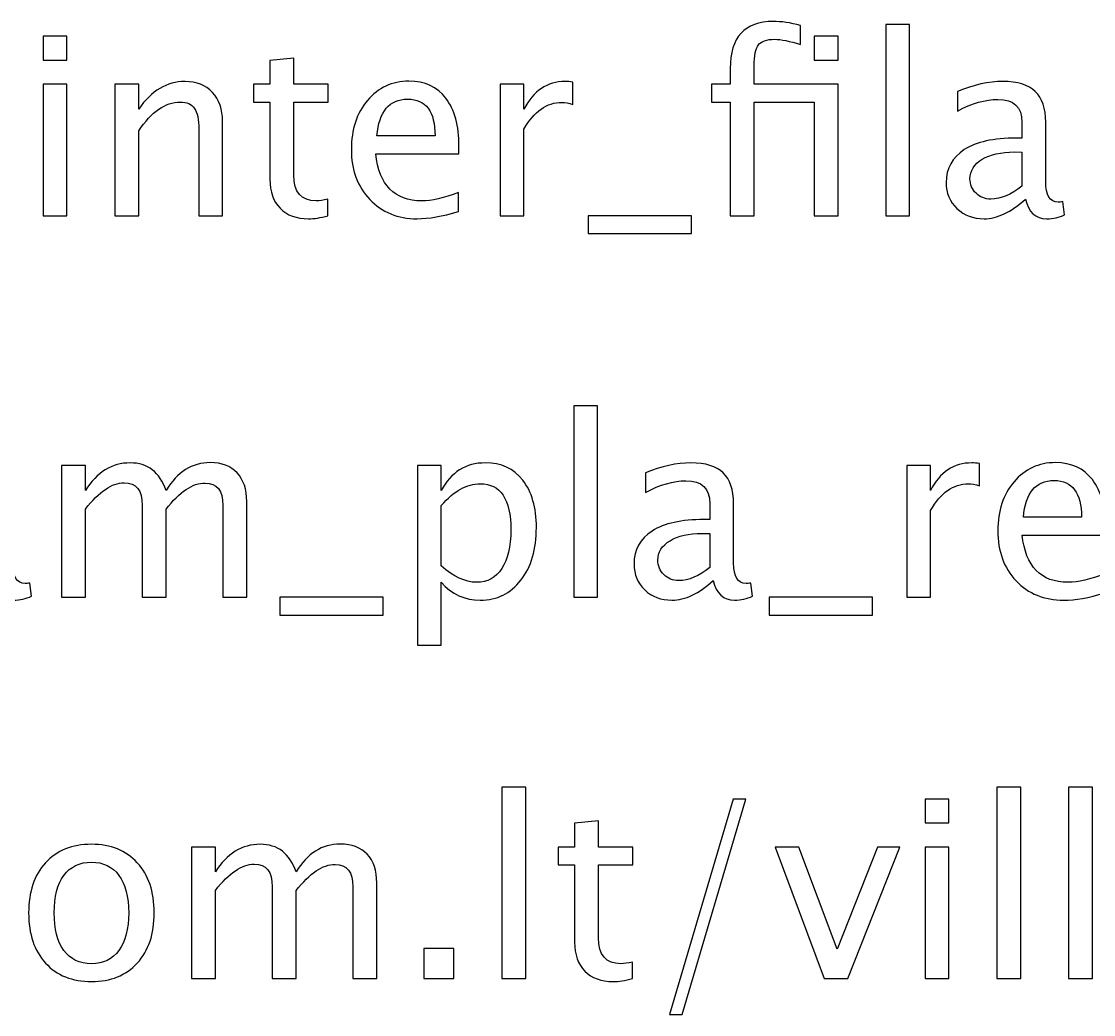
# Model space of a CAD drawing. Header units: centimetres. Extents: x -13 to 11.2, y -7 to 14.2.
# Drawn here: x -4.32 to 1.16, y 9.08 to 14.16 of the extents above; entities that cross this region are included whole.
import ezdxf

# ---------------------------------------------------------------- set-up
doc = ezdxf.new("R2010")
doc.units = ezdxf.units.CM
doc.header["$MEASUREMENT"] = 0
doc.layers.add('Layer 1', color=7, linetype='Continuous')

msp = doc.modelspace()

# ---------------------------------------------------------------- linework, layer by layer
at = {"layer": 'Layer 1'}
for points, knots in [([(-0.69713, 13.17044), (-0.69713, 13.17044), (-0.69713, 13.7521), (-0.69713, 13.7521), (-0.69713, 13.7521), (-0.69713, 13.7521), (-0.79259, 13.7521), (-0.79259, 13.7521), (-0.79259, 13.7521), (-0.79259, 13.7521), (-0.79259, 13.84354), (-0.79259, 13.84354), (-0.79259, 13.84354), (-0.79259, 13.84354), (-0.69713, 13.84354), (-0.69713, 13.84354), (-0.69713, 13.84354), (-0.69713, 13.84354), (-0.69713, 13.92419), (-0.69713, 13.92419), (-0.69713, 13.92419), (-0.69713, 14.08463), (-0.62389, 14.16485), (-0.47742, 14.16485), (-0.47742, 14.16485), (-0.43636, 14.16485), (-0.38979, 14.15808), (-0.33772, 14.14453), (-0.33772, 14.14453), (-0.33772, 14.14453), (-0.33772, 14.04674), (-0.33772, 14.04674), (-0.33772, 14.04674), (-0.39296, 14.06452), (-0.4372, 14.07341), (-0.47043, 14.07341), (-0.47043, 14.07341), (-0.51086, 14.07341), (-0.53838, 14.06389), (-0.55298, 14.04462), (-0.55298, 14.04462), (-0.5678, 14.02536), (-0.57521, 13.98959), (-0.57521, 13.93731), (-0.57521, 13.93731), (-0.57521, 13.93731), (-0.57521, 13.84354), (-0.57521, 13.84354), (-0.57521, 13.84354), (-0.57521, 13.84354), (-0.14595, 13.84354), (-0.14595, 13.84354), (-0.14595, 13.84354), (-0.14595, 13.84354), (-0.14595, 13.17044), (-0.14595, 13.17044), (-0.14595, 13.17044), (-0.14595, 13.17044), (-0.26787, 13.17044), (-0.26787, 13.17044), (-0.26787, 13.17044), (-0.26787, 13.17044), (-0.26787, 13.7521), (-0.26787, 13.7521), (-0.26787, 13.7521), (-0.26787, 13.7521), (-0.57521, 13.7521), (-0.57521, 13.7521), (-0.57521, 13.7521), (-0.57521, 13.7521), (-0.57521, 13.17044), (-0.57521, 13.17044), (-0.57521, 13.17044), (-0.57521, 13.17044), (-0.69713, 13.17044), (-0.69713, 13.17044)], [0, 0, 0, 0, 0.05, 0.05, 0.05, 0.05, 0.1, 0.1, 0.1, 0.1, 0.15, 0.15, 0.15, 0.15, 0.2, 0.2, 0.2, 0.2, 0.25, 0.25, 0.25, 0.25, 0.3, 0.3, 0.3, 0.3, 0.35, 0.35, 0.35, 0.35, 0.4, 0.4, 0.4, 0.4, 0.45, 0.45, 0.45, 0.45, 0.5, 0.5, 0.5, 0.5, 0.55, 0.55, 0.55, 0.55, 0.6, 0.6, 0.6, 0.6, 0.65, 0.65, 0.65, 0.65, 0.7, 0.7, 0.7, 0.7, 0.75, 0.75, 0.75, 0.75, 0.8, 0.8, 0.8, 0.8, 0.85, 0.85, 0.85, 0.85, 0.9, 0.9, 0.9, 0.9, 1, 1, 1, 1]), ([(0.09853, 13.17044), (0.09853, 13.17044), (0.09853, 14.14961), (0.09853, 14.14961), (0.09853, 14.14961), (0.09853, 14.14961), (0.22045, 14.14961), (0.22045, 14.14961), (0.22045, 14.14961), (0.22045, 14.14961), (0.22045, 13.17044), (0.22045, 13.17044), (0.22045, 13.17044), (0.22045, 13.17044), (0.09853, 13.17044), (0.09853, 13.17044)], [0, 0, 0, 0, 0.2, 0.2, 0.2, 0.2, 0.4, 0.4, 0.4, 0.4, 0.6, 0.6, 0.6, 0.6, 1, 1, 1, 1]), ([(-4.21249, 13.96673), (-4.21249, 13.96673), (-4.21249, 14.08865), (-4.21249, 14.08865), (-4.21249, 14.08865), (-4.21249, 14.08865), (-4.09057, 14.08865), (-4.09057, 14.08865), (-4.09057, 14.08865), (-4.09057, 14.08865), (-4.09057, 13.96673), (-4.09057, 13.96673), (-4.09057, 13.96673), (-4.09057, 13.96673), (-4.21249, 13.96673), (-4.21249, 13.96673)], [0, 0, 0, 0, 0.2, 0.2, 0.2, 0.2, 0.4, 0.4, 0.4, 0.4, 0.6, 0.6, 0.6, 0.6, 1, 1, 1, 1]), ([(-0.26787, 13.96673), (-0.26787, 13.96673), (-0.26787, 14.08865), (-0.26787, 14.08865), (-0.26787, 14.08865), (-0.26787, 14.08865), (-0.14595, 14.08865), (-0.14595, 14.08865), (-0.14595, 14.08865), (-0.14595, 14.08865), (-0.14595, 13.96673), (-0.14595, 13.96673), (-0.14595, 13.96673), (-0.14595, 13.96673), (-0.26787, 13.96673), (-0.26787, 13.96673)], [0, 0, 0, 0, 0.2, 0.2, 0.2, 0.2, 0.4, 0.4, 0.4, 0.4, 0.6, 0.6, 0.6, 0.6, 1, 1, 1, 1]), ([(-2.75622, 13.17065), (-2.7939, 13.16028), (-2.8267, 13.1552), (-2.85443, 13.1552), (-2.85443, 13.1552), (-2.91666, 13.1552), (-2.96513, 13.17298), (-2.99985, 13.20854), (-2.99985, 13.20854), (-3.03477, 13.2441), (-3.05213, 13.29342), (-3.05213, 13.35671), (-3.05213, 13.35671), (-3.05213, 13.35671), (-3.05213, 13.7521), (-3.05213, 13.7521), (-3.05213, 13.7521), (-3.05213, 13.7521), (-3.13637, 13.7521), (-3.13637, 13.7521), (-3.13637, 13.7521), (-3.13637, 13.7521), (-3.13637, 13.84354), (-3.13637, 13.84354), (-3.13637, 13.84354), (-3.13637, 13.84354), (-3.05213, 13.84354), (-3.05213, 13.84354), (-3.05213, 13.84354), (-3.05213, 13.84354), (-3.05213, 13.96525), (-3.05213, 13.96525), (-3.05213, 13.96525), (-3.05213, 13.96525), (-2.93021, 13.97689), (-2.93021, 13.97689), (-2.93021, 13.97689), (-2.93021, 13.97689), (-2.93021, 13.84354), (-2.93021, 13.84354), (-2.93021, 13.84354), (-2.93021, 13.84354), (-2.75368, 13.84354), (-2.75368, 13.84354), (-2.75368, 13.84354), (-2.75368, 13.84354), (-2.75368, 13.7521), (-2.75368, 13.7521), (-2.75368, 13.7521), (-2.75368, 13.7521), (-2.93021, 13.7521), (-2.93021, 13.7521), (-2.93021, 13.7521), (-2.93021, 13.7521), (-2.93021, 13.37872), (-2.93021, 13.37872), (-2.93021, 13.37872), (-2.93021, 13.29067), (-2.8919, 13.24664), (-2.81549, 13.24664), (-2.81549, 13.24664), (-2.79919, 13.24664), (-2.7795, 13.24939), (-2.75622, 13.25468), (-2.75622, 13.25468), (-2.75622, 13.25468), (-2.75622, 13.17065), (-2.75622, 13.17065)], [0, 0, 0, 0, 0.0555556, 0.0555556, 0.0555556, 0.0555556, 0.1111111, 0.1111111, 0.1111111, 0.1111111, 0.1666667, 0.1666667, 0.1666667, 0.1666667, 0.2222222, 0.2222222, 0.2222222, 0.2222222, 0.2777778, 0.2777778, 0.2777778, 0.2777778, 0.3333333, 0.3333333, 0.3333333, 0.3333333, 0.3888889, 0.3888889, 0.3888889, 0.3888889, 0.4444444, 0.4444444, 0.4444444, 0.4444444, 0.5, 0.5, 0.5, 0.5, 0.5555556, 0.5555556, 0.5555556, 0.5555556, 0.6111111, 0.6111111, 0.6111111, 0.6111111, 0.6666667, 0.6666667, 0.6666667, 0.6666667, 0.7222222, 0.7222222, 0.7222222, 0.7222222, 0.7777778, 0.7777778, 0.7777778, 0.7777778, 0.8333333, 0.8333333, 0.8333333, 0.8333333, 0.8888889, 0.8888889, 0.8888889, 0.8888889, 1, 1, 1, 1]), ([(-4.21249, 13.17044), (-4.21249, 13.17044), (-4.21249, 13.84354), (-4.21249, 13.84354), (-4.21249, 13.84354), (-4.21249, 13.84354), (-4.09057, 13.84354), (-4.09057, 13.84354), (-4.09057, 13.84354), (-4.09057, 13.84354), (-4.09057, 13.17044), (-4.09057, 13.17044), (-4.09057, 13.17044), (-4.09057, 13.17044), (-4.21249, 13.17044), (-4.21249, 13.17044)], [0, 0, 0, 0, 0.2, 0.2, 0.2, 0.2, 0.4, 0.4, 0.4, 0.4, 0.6, 0.6, 0.6, 0.6, 1, 1, 1, 1]), ([(-3.84546, 13.17044), (-3.84546, 13.17044), (-3.84546, 13.84354), (-3.84546, 13.84354), (-3.84546, 13.84354), (-3.84546, 13.84354), (-3.72354, 13.84354), (-3.72354, 13.84354), (-3.72354, 13.84354), (-3.72354, 13.84354), (-3.72354, 13.71633), (-3.72354, 13.71633), (-3.72354, 13.71633), (-3.65898, 13.81052), (-3.57982, 13.85751), (-3.48626, 13.85751), (-3.48626, 13.85751), (-3.42742, 13.85751), (-3.38064, 13.8391), (-3.34614, 13.80205), (-3.34614, 13.80205), (-3.31164, 13.76522), (-3.29428, 13.71548), (-3.29428, 13.65325), (-3.29428, 13.65325), (-3.29428, 13.65325), (-3.29428, 13.17044), (-3.29428, 13.17044), (-3.29428, 13.17044), (-3.29428, 13.17044), (-3.4162, 13.17044), (-3.4162, 13.17044), (-3.4162, 13.17044), (-3.4162, 13.17044), (-3.4162, 13.61346), (-3.4162, 13.61346), (-3.4162, 13.61346), (-3.4162, 13.66341), (-3.42361, 13.69897), (-3.43821, 13.72014), (-3.43821, 13.72014), (-3.45303, 13.74152), (-3.47737, 13.7521), (-3.51145, 13.7521), (-3.51145, 13.7521), (-3.58638, 13.7521), (-3.65708, 13.70321), (-3.72354, 13.60542), (-3.72354, 13.60542), (-3.72354, 13.60542), (-3.72354, 13.17044), (-3.72354, 13.17044), (-3.72354, 13.17044), (-3.72354, 13.17044), (-3.84546, 13.17044), (-3.84546, 13.17044)], [0, 0, 0, 0, 0.0666667, 0.0666667, 0.0666667, 0.0666667, 0.1333333, 0.1333333, 0.1333333, 0.1333333, 0.2, 0.2, 0.2, 0.2, 0.2666667, 0.2666667, 0.2666667, 0.2666667, 0.3333333, 0.3333333, 0.3333333, 0.3333333, 0.4, 0.4, 0.4, 0.4, 0.4666667, 0.4666667, 0.4666667, 0.4666667, 0.5333333, 0.5333333, 0.5333333, 0.5333333, 0.6, 0.6, 0.6, 0.6, 0.6666667, 0.6666667, 0.6666667, 0.6666667, 0.7333333, 0.7333333, 0.7333333, 0.7333333, 0.8, 0.8, 0.8, 0.8, 0.8666667, 0.8666667, 0.8666667, 0.8666667, 1, 1, 1, 1]), ([(-2.0882, 13.19203), (-2.17011, 13.16748), (-2.24018, 13.1552), (-2.2986, 13.1552), (-2.2986, 13.1552), (-2.39829, 13.1552), (-2.47936, 13.18822), (-2.5418, 13.25405), (-2.5418, 13.25405), (-2.60424, 13.31988), (-2.63557, 13.40518), (-2.63557, 13.51017), (-2.63557, 13.51017), (-2.63557, 13.61198), (-2.60805, 13.69559), (-2.55281, 13.76099), (-2.55281, 13.76099), (-2.49756, 13.82618), (-2.42687, 13.85878), (-2.34072, 13.85878), (-2.34072, 13.85878), (-2.25923, 13.85878), (-2.19615, 13.82978), (-2.1517, 13.77179), (-2.1517, 13.77179), (-2.10725, 13.71379), (-2.08502, 13.63166), (-2.08502, 13.52519), (-2.08502, 13.52519), (-2.08502, 13.52519), (-2.08566, 13.48794), (-2.08566, 13.48794), (-2.08566, 13.48794), (-2.08566, 13.48794), (-2.51111, 13.48794), (-2.51111, 13.48794), (-2.51111, 13.48794), (-2.49333, 13.32707), (-2.4148, 13.24664), (-2.27574, 13.24664), (-2.27574, 13.24664), (-2.22472, 13.24664), (-2.16228, 13.26103), (-2.0882, 13.28982), (-2.0882, 13.28982), (-2.0882, 13.28982), (-2.0882, 13.19203), (-2.0882, 13.19203)], [0, 0, 0, 0, 0.0769231, 0.0769231, 0.0769231, 0.0769231, 0.1538462, 0.1538462, 0.1538462, 0.1538462, 0.2307692, 0.2307692, 0.2307692, 0.2307692, 0.3076923, 0.3076923, 0.3076923, 0.3076923, 0.3846154, 0.3846154, 0.3846154, 0.3846154, 0.4615385, 0.4615385, 0.4615385, 0.4615385, 0.5384615, 0.5384615, 0.5384615, 0.5384615, 0.6153846, 0.6153846, 0.6153846, 0.6153846, 0.6923077, 0.6923077, 0.6923077, 0.6923077, 0.7692308, 0.7692308, 0.7692308, 0.7692308, 0.8461538, 0.8461538, 0.8461538, 0.8461538, 1, 1, 1, 1]), ([(-1.87463, 13.17044), (-1.87463, 13.17044), (-1.87463, 13.84354), (-1.87463, 13.84354), (-1.87463, 13.84354), (-1.87463, 13.84354), (-1.75271, 13.84354), (-1.75271, 13.84354), (-1.75271, 13.84354), (-1.75271, 13.84354), (-1.75271, 13.71633), (-1.75271, 13.71633), (-1.75271, 13.71633), (-1.70424, 13.81052), (-1.63396, 13.85751), (-1.54168, 13.85751), (-1.54168, 13.85751), (-1.52919, 13.85751), (-1.51607, 13.85645), (-1.50252, 13.85434), (-1.50252, 13.85434), (-1.50252, 13.85434), (-1.50252, 13.74025), (-1.50252, 13.74025), (-1.50252, 13.74025), (-1.52369, 13.74723), (-1.54231, 13.75083), (-1.5584, 13.75083), (-1.5584, 13.75083), (-1.63587, 13.75083), (-1.70064, 13.70511), (-1.75271, 13.61346), (-1.75271, 13.61346), (-1.75271, 13.61346), (-1.75271, 13.17044), (-1.75271, 13.17044), (-1.75271, 13.17044), (-1.75271, 13.17044), (-1.87463, 13.17044), (-1.87463, 13.17044)], [0, 0, 0, 0, 0.0909091, 0.0909091, 0.0909091, 0.0909091, 0.1818182, 0.1818182, 0.1818182, 0.1818182, 0.2727273, 0.2727273, 0.2727273, 0.2727273, 0.3636364, 0.3636364, 0.3636364, 0.3636364, 0.4545455, 0.4545455, 0.4545455, 0.4545455, 0.5454545, 0.5454545, 0.5454545, 0.5454545, 0.6363636, 0.6363636, 0.6363636, 0.6363636, 0.7272727, 0.7272727, 0.7272727, 0.7272727, 0.8181818, 0.8181818, 0.8181818, 0.8181818, 1, 1, 1, 1]), ([(0.81248, 13.25617), (0.73925, 13.18886), (0.66876, 13.1552), (0.60103, 13.1552), (0.60103, 13.1552), (0.54536, 13.1552), (0.499, 13.17256), (0.46239, 13.20748), (0.46239, 13.20748), (0.42556, 13.24241), (0.40714, 13.28643), (0.40714, 13.33956), (0.40714, 13.33956), (0.40714, 13.41301), (0.43804, 13.46953), (0.49985, 13.5089), (0.49985, 13.5089), (0.56166, 13.54827), (0.65035, 13.56795), (0.76592, 13.56795), (0.76592, 13.56795), (0.76592, 13.56795), (0.79449, 13.56795), (0.79449, 13.56795), (0.79449, 13.56795), (0.79449, 13.56795), (0.79449, 13.64902), (0.79449, 13.64902), (0.79449, 13.64902), (0.79449, 13.72712), (0.75385, 13.76607), (0.67236, 13.76607), (0.67236, 13.76607), (0.60928, 13.76607), (0.54028, 13.74617), (0.46556, 13.70638), (0.46556, 13.70638), (0.46556, 13.70638), (0.46556, 13.80671), (0.46556, 13.80671), (0.46556, 13.80671), (0.54769, 13.84058), (0.62516, 13.85751), (0.69776, 13.85751), (0.69776, 13.85751), (0.77248, 13.85751), (0.82772, 13.84058), (0.86307, 13.8065), (0.86307, 13.8065), (0.89863, 13.77242), (0.91641, 13.71993), (0.91641, 13.64902), (0.91641, 13.64902), (0.91641, 13.64902), (0.91641, 13.34485), (0.91641, 13.34485), (0.91641, 13.34485), (0.91641, 13.27522), (0.93779, 13.24029), (0.98076, 13.24029), (0.98076, 13.24029), (0.98605, 13.24029), (0.99388, 13.24114), (1.00425, 13.24283), (1.00425, 13.24283), (1.00425, 13.24283), (1.01293, 13.1751), (1.01293, 13.1751), (1.01293, 13.1751), (0.9852, 13.16176), (0.95472, 13.1552), (0.92128, 13.1552), (0.92128, 13.1552), (0.86434, 13.1552), (0.82815, 13.18886), (0.81248, 13.25617)], [0, 0, 0, 0, 0.05, 0.05, 0.05, 0.05, 0.1, 0.1, 0.1, 0.1, 0.15, 0.15, 0.15, 0.15, 0.2, 0.2, 0.2, 0.2, 0.25, 0.25, 0.25, 0.25, 0.3, 0.3, 0.3, 0.3, 0.35, 0.35, 0.35, 0.35, 0.4, 0.4, 0.4, 0.4, 0.45, 0.45, 0.45, 0.45, 0.5, 0.5, 0.5, 0.5, 0.55, 0.55, 0.55, 0.55, 0.6, 0.6, 0.6, 0.6, 0.65, 0.65, 0.65, 0.65, 0.7, 0.7, 0.7, 0.7, 0.75, 0.75, 0.75, 0.75, 0.8, 0.8, 0.8, 0.8, 0.85, 0.85, 0.85, 0.85, 0.9, 0.9, 0.9, 0.9, 1, 1, 1, 1]), ([(-2.50476, 13.57938), (-2.50476, 13.57938), (-2.20758, 13.57938), (-2.20758, 13.57938), (-2.20758, 13.57938), (-2.20758, 13.70469), (-2.25436, 13.76734), (-2.3477, 13.76734), (-2.3477, 13.76734), (-2.44168, 13.76734), (-2.49396, 13.70469), (-2.50476, 13.57938)], [0, 0, 0, 0, 0.25, 0.25, 0.25, 0.25, 0.5, 0.5, 0.5, 0.5, 1, 1, 1, 1]), ([(0.79449, 13.32263), (0.79449, 13.32263), (0.79449, 13.49556), (0.79449, 13.49556), (0.79449, 13.49556), (0.79449, 13.49556), (0.75533, 13.49683), (0.75533, 13.49683), (0.75533, 13.49683), (0.6876, 13.49683), (0.63299, 13.48434), (0.59129, 13.45937), (0.59129, 13.45937), (0.5498, 13.43418), (0.52906, 13.40095), (0.52906, 13.35946), (0.52906, 13.35946), (0.52906, 13.33046), (0.53943, 13.30591), (0.55996, 13.2858), (0.55996, 13.2858), (0.58071, 13.26569), (0.6059, 13.25553), (0.63574, 13.25553), (0.63574, 13.25553), (0.68654, 13.25553), (0.73946, 13.27797), (0.79449, 13.32263)], [0, 0, 0, 0, 0.125, 0.125, 0.125, 0.125, 0.25, 0.25, 0.25, 0.25, 0.375, 0.375, 0.375, 0.375, 0.5, 0.5, 0.5, 0.5, 0.625, 0.625, 0.625, 0.625, 0.75, 0.75, 0.75, 0.75, 1, 1, 1, 1]), ([(-1.42357, 13.079), (-1.42357, 13.079), (-1.42357, 13.17044), (-1.42357, 13.17044), (-1.42357, 13.17044), (-1.42357, 13.17044), (-0.89525, 13.17044), (-0.89525, 13.17044), (-0.89525, 13.17044), (-0.89525, 13.17044), (-0.89525, 13.079), (-0.89525, 13.079), (-0.89525, 13.079), (-0.89525, 13.079), (-1.42357, 13.079), (-1.42357, 13.079)], [0, 0, 0, 0, 0.2, 0.2, 0.2, 0.2, 0.4, 0.4, 0.4, 0.4, 0.6, 0.6, 0.6, 0.6, 1, 1, 1, 1]), ([(-1.49807, 11.21887), (-1.49807, 11.21887), (-1.49807, 12.19804), (-1.49807, 12.19804), (-1.49807, 12.19804), (-1.49807, 12.19804), (-1.37615, 12.19804), (-1.37615, 12.19804), (-1.37615, 12.19804), (-1.37615, 12.19804), (-1.37615, 11.21887), (-1.37615, 11.21887), (-1.37615, 11.21887), (-1.37615, 11.21887), (-1.49807, 11.21887), (-1.49807, 11.21887)], [0, 0, 0, 0, 0.2, 0.2, 0.2, 0.2, 0.4, 0.4, 0.4, 0.4, 0.6, 0.6, 0.6, 0.6, 1, 1, 1, 1]), ([(-4.47241, 11.3046), (-4.54564, 11.23729), (-4.61613, 11.20363), (-4.68386, 11.20363), (-4.68386, 11.20363), (-4.73953, 11.20363), (-4.78589, 11.22099), (-4.8225, 11.25591), (-4.8225, 11.25591), (-4.85933, 11.29084), (-4.87775, 11.33486), (-4.87775, 11.38799), (-4.87775, 11.38799), (-4.87775, 11.46144), (-4.84685, 11.51796), (-4.78504, 11.55733), (-4.78504, 11.55733), (-4.72323, 11.5967), (-4.63454, 11.61638), (-4.51897, 11.61638), (-4.51897, 11.61638), (-4.51897, 11.61638), (-4.4904, 11.61638), (-4.4904, 11.61638), (-4.4904, 11.61638), (-4.4904, 11.61638), (-4.4904, 11.69745), (-4.4904, 11.69745), (-4.4904, 11.69745), (-4.4904, 11.77555), (-4.53104, 11.8145), (-4.61253, 11.8145), (-4.61253, 11.8145), (-4.67561, 11.8145), (-4.74461, 11.7946), (-4.81933, 11.75481), (-4.81933, 11.75481), (-4.81933, 11.75481), (-4.81933, 11.85514), (-4.81933, 11.85514), (-4.81933, 11.85514), (-4.7372, 11.88901), (-4.65973, 11.90594), (-4.58713, 11.90594), (-4.58713, 11.90594), (-4.51241, 11.90594), (-4.45717, 11.88901), (-4.42182, 11.85493), (-4.42182, 11.85493), (-4.38626, 11.82085), (-4.36848, 11.76836), (-4.36848, 11.69745), (-4.36848, 11.69745), (-4.36848, 11.69745), (-4.36848, 11.39328), (-4.36848, 11.39328), (-4.36848, 11.39328), (-4.36848, 11.32365), (-4.3471, 11.28872), (-4.30413, 11.28872), (-4.30413, 11.28872), (-4.29884, 11.28872), (-4.29101, 11.28957), (-4.28064, 11.29126), (-4.28064, 11.29126), (-4.28064, 11.29126), (-4.27196, 11.22353), (-4.27196, 11.22353), (-4.27196, 11.22353), (-4.29969, 11.21019), (-4.33017, 11.20363), (-4.36361, 11.20363), (-4.36361, 11.20363), (-4.42055, 11.20363), (-4.45674, 11.23729), (-4.47241, 11.3046)], [0, 0, 0, 0, 0.05, 0.05, 0.05, 0.05, 0.1, 0.1, 0.1, 0.1, 0.15, 0.15, 0.15, 0.15, 0.2, 0.2, 0.2, 0.2, 0.25, 0.25, 0.25, 0.25, 0.3, 0.3, 0.3, 0.3, 0.35, 0.35, 0.35, 0.35, 0.4, 0.4, 0.4, 0.4, 0.45, 0.45, 0.45, 0.45, 0.5, 0.5, 0.5, 0.5, 0.55, 0.55, 0.55, 0.55, 0.6, 0.6, 0.6, 0.6, 0.65, 0.65, 0.65, 0.65, 0.7, 0.7, 0.7, 0.7, 0.75, 0.75, 0.75, 0.75, 0.8, 0.8, 0.8, 0.8, 0.85, 0.85, 0.85, 0.85, 0.9, 0.9, 0.9, 0.9, 1, 1, 1, 1]), ([(-4.11808, 11.21887), (-4.11808, 11.21887), (-4.11808, 11.89197), (-4.11808, 11.89197), (-4.11808, 11.89197), (-4.11808, 11.89197), (-3.99616, 11.89197), (-3.99616, 11.89197), (-3.99616, 11.89197), (-3.99616, 11.89197), (-3.99616, 11.76476), (-3.99616, 11.76476), (-3.99616, 11.76476), (-3.93668, 11.85895), (-3.86048, 11.90594), (-3.76714, 11.90594), (-3.76714, 11.90594), (-3.67718, 11.90594), (-3.61601, 11.85895), (-3.58341, 11.76476), (-3.58341, 11.76476), (-3.52562, 11.8598), (-3.45027, 11.90721), (-3.35777, 11.90721), (-3.35777, 11.90721), (-3.29872, 11.90721), (-3.25279, 11.88985), (-3.21998, 11.85493), (-3.21998, 11.85493), (-3.18717, 11.82), (-3.17066, 11.77111), (-3.17066, 11.70824), (-3.17066, 11.70824), (-3.17066, 11.70824), (-3.17066, 11.21887), (-3.17066, 11.21887), (-3.17066, 11.21887), (-3.17066, 11.21887), (-3.29258, 11.21887), (-3.29258, 11.21887), (-3.29258, 11.21887), (-3.29258, 11.21887), (-3.29258, 11.68814), (-3.29258, 11.68814), (-3.29258, 11.68814), (-3.29258, 11.76476), (-3.32306, 11.80307), (-3.38402, 11.80307), (-3.38402, 11.80307), (-3.44731, 11.80307), (-3.51377, 11.75841), (-3.58341, 11.66887), (-3.58341, 11.66887), (-3.58341, 11.66887), (-3.58341, 11.21887), (-3.58341, 11.21887), (-3.58341, 11.21887), (-3.58341, 11.21887), (-3.70533, 11.21887), (-3.70533, 11.21887), (-3.70533, 11.21887), (-3.70533, 11.21887), (-3.70533, 11.68856), (-3.70533, 11.68856), (-3.70533, 11.68856), (-3.70533, 11.76582), (-3.73623, 11.80434), (-3.79825, 11.80434), (-3.79825, 11.80434), (-3.85985, 11.80434), (-3.92589, 11.75947), (-3.99616, 11.66951), (-3.99616, 11.66951), (-3.99616, 11.66951), (-3.99616, 11.21887), (-3.99616, 11.21887), (-3.99616, 11.21887), (-3.99616, 11.21887), (-4.11808, 11.21887), (-4.11808, 11.21887)], [0, 0, 0, 0, 0.047619, 0.047619, 0.047619, 0.047619, 0.0952381, 0.0952381, 0.0952381, 0.0952381, 0.1428571, 0.1428571, 0.1428571, 0.1428571, 0.1904762, 0.1904762, 0.1904762, 0.1904762, 0.2380952, 0.2380952, 0.2380952, 0.2380952, 0.2857143, 0.2857143, 0.2857143, 0.2857143, 0.3333333, 0.3333333, 0.3333333, 0.3333333, 0.3809524, 0.3809524, 0.3809524, 0.3809524, 0.4285714, 0.4285714, 0.4285714, 0.4285714, 0.4761905, 0.4761905, 0.4761905, 0.4761905, 0.5238095, 0.5238095, 0.5238095, 0.5238095, 0.5714286, 0.5714286, 0.5714286, 0.5714286, 0.6190476, 0.6190476, 0.6190476, 0.6190476, 0.6666667, 0.6666667, 0.6666667, 0.6666667, 0.7142857, 0.7142857, 0.7142857, 0.7142857, 0.7619048, 0.7619048, 0.7619048, 0.7619048, 0.8095238, 0.8095238, 0.8095238, 0.8095238, 0.8571429, 0.8571429, 0.8571429, 0.8571429, 0.9047619, 0.9047619, 0.9047619, 0.9047619, 1, 1, 1, 1]), ([(-2.29732, 10.97376), (-2.29732, 10.97376), (-2.29732, 11.89197), (-2.29732, 11.89197), (-2.29732, 11.89197), (-2.29732, 11.89197), (-2.1754, 11.89197), (-2.1754, 11.89197), (-2.1754, 11.89197), (-2.1754, 11.89197), (-2.1754, 11.76476), (-2.1754, 11.76476), (-2.1754, 11.76476), (-2.12545, 11.85895), (-2.0503, 11.90594), (-1.95019, 11.90594), (-1.95019, 11.90594), (-1.86912, 11.90594), (-1.80541, 11.87652), (-1.75884, 11.81746), (-1.75884, 11.81746), (-1.71227, 11.75841), (-1.68899, 11.67776), (-1.68899, 11.57553), (-1.68899, 11.57553), (-1.68899, 11.46419), (-1.71545, 11.37423), (-1.76815, 11.30608), (-1.76815, 11.30608), (-1.82086, 11.23771), (-1.89028, 11.20363), (-1.97622, 11.20363), (-1.97622, 11.20363), (-2.05602, 11.20363), (-2.12248, 11.23411), (-2.1754, 11.29528), (-2.1754, 11.29528), (-2.1754, 11.29528), (-2.1754, 10.97376), (-2.1754, 10.97376), (-2.1754, 10.97376), (-2.1754, 10.97376), (-2.29732, 10.97376), (-2.29732, 10.97376)], [0, 0, 0, 0, 0.0833333, 0.0833333, 0.0833333, 0.0833333, 0.1666667, 0.1666667, 0.1666667, 0.1666667, 0.25, 0.25, 0.25, 0.25, 0.3333333, 0.3333333, 0.3333333, 0.3333333, 0.4166667, 0.4166667, 0.4166667, 0.4166667, 0.5, 0.5, 0.5, 0.5, 0.5833333, 0.5833333, 0.5833333, 0.5833333, 0.6666667, 0.6666667, 0.6666667, 0.6666667, 0.75, 0.75, 0.75, 0.75, 0.8333333, 0.8333333, 0.8333333, 0.8333333, 1, 1, 1, 1]), ([(-0.78412, 11.3046), (-0.85735, 11.23729), (-0.92784, 11.20363), (-0.99557, 11.20363), (-0.99557, 11.20363), (-1.05124, 11.20363), (-1.0976, 11.22099), (-1.13421, 11.25591), (-1.13421, 11.25591), (-1.17104, 11.29084), (-1.18946, 11.33486), (-1.18946, 11.38799), (-1.18946, 11.38799), (-1.18946, 11.46144), (-1.15856, 11.51796), (-1.09675, 11.55733), (-1.09675, 11.55733), (-1.03494, 11.5967), (-0.94625, 11.61638), (-0.83068, 11.61638), (-0.83068, 11.61638), (-0.83068, 11.61638), (-0.80211, 11.61638), (-0.80211, 11.61638), (-0.80211, 11.61638), (-0.80211, 11.61638), (-0.80211, 11.69745), (-0.80211, 11.69745), (-0.80211, 11.69745), (-0.80211, 11.77555), (-0.84275, 11.8145), (-0.92424, 11.8145), (-0.92424, 11.8145), (-0.98732, 11.8145), (-1.05632, 11.7946), (-1.13104, 11.75481), (-1.13104, 11.75481), (-1.13104, 11.75481), (-1.13104, 11.85514), (-1.13104, 11.85514), (-1.13104, 11.85514), (-1.04891, 11.88901), (-0.97144, 11.90594), (-0.89884, 11.90594), (-0.89884, 11.90594), (-0.82412, 11.90594), (-0.76888, 11.88901), (-0.73353, 11.85493), (-0.73353, 11.85493), (-0.69797, 11.82085), (-0.68019, 11.76836), (-0.68019, 11.69745), (-0.68019, 11.69745), (-0.68019, 11.69745), (-0.68019, 11.39328), (-0.68019, 11.39328), (-0.68019, 11.39328), (-0.68019, 11.32365), (-0.65881, 11.28872), (-0.61584, 11.28872), (-0.61584, 11.28872), (-0.61055, 11.28872), (-0.60272, 11.28957), (-0.59235, 11.29126), (-0.59235, 11.29126), (-0.59235, 11.29126), (-0.58367, 11.22353), (-0.58367, 11.22353), (-0.58367, 11.22353), (-0.6114, 11.21019), (-0.64188, 11.20363), (-0.67532, 11.20363), (-0.67532, 11.20363), (-0.73226, 11.20363), (-0.76845, 11.23729), (-0.78412, 11.3046)], [0, 0, 0, 0, 0.05, 0.05, 0.05, 0.05, 0.1, 0.1, 0.1, 0.1, 0.15, 0.15, 0.15, 0.15, 0.2, 0.2, 0.2, 0.2, 0.25, 0.25, 0.25, 0.25, 0.3, 0.3, 0.3, 0.3, 0.35, 0.35, 0.35, 0.35, 0.4, 0.4, 0.4, 0.4, 0.45, 0.45, 0.45, 0.45, 0.5, 0.5, 0.5, 0.5, 0.55, 0.55, 0.55, 0.55, 0.6, 0.6, 0.6, 0.6, 0.65, 0.65, 0.65, 0.65, 0.7, 0.7, 0.7, 0.7, 0.75, 0.75, 0.75, 0.75, 0.8, 0.8, 0.8, 0.8, 0.85, 0.85, 0.85, 0.85, 0.9, 0.9, 0.9, 0.9, 1, 1, 1, 1]), ([(0.20521, 11.21887), (0.20521, 11.21887), (0.20521, 11.89197), (0.20521, 11.89197), (0.20521, 11.89197), (0.20521, 11.89197), (0.32713, 11.89197), (0.32713, 11.89197), (0.32713, 11.89197), (0.32713, 11.89197), (0.32713, 11.76476), (0.32713, 11.76476), (0.32713, 11.76476), (0.3756, 11.85895), (0.44588, 11.90594), (0.53816, 11.90594), (0.53816, 11.90594), (0.55065, 11.90594), (0.56377, 11.90488), (0.57732, 11.90277), (0.57732, 11.90277), (0.57732, 11.90277), (0.57732, 11.78868), (0.57732, 11.78868), (0.57732, 11.78868), (0.55615, 11.79566), (0.53753, 11.79926), (0.52144, 11.79926), (0.52144, 11.79926), (0.44397, 11.79926), (0.3792, 11.75354), (0.32713, 11.66189), (0.32713, 11.66189), (0.32713, 11.66189), (0.32713, 11.21887), (0.32713, 11.21887), (0.32713, 11.21887), (0.32713, 11.21887), (0.20521, 11.21887), (0.20521, 11.21887)], [0, 0, 0, 0, 0.0909091, 0.0909091, 0.0909091, 0.0909091, 0.1818182, 0.1818182, 0.1818182, 0.1818182, 0.2727273, 0.2727273, 0.2727273, 0.2727273, 0.3636364, 0.3636364, 0.3636364, 0.3636364, 0.4545455, 0.4545455, 0.4545455, 0.4545455, 0.5454545, 0.5454545, 0.5454545, 0.5454545, 0.6363636, 0.6363636, 0.6363636, 0.6363636, 0.7272727, 0.7272727, 0.7272727, 0.7272727, 0.8181818, 0.8181818, 0.8181818, 0.8181818, 1, 1, 1, 1]), ([(1.21888, 11.24046), (1.13697, 11.21591), (1.0669, 11.20363), (1.00848, 11.20363), (1.00848, 11.20363), (0.90879, 11.20363), (0.82772, 11.23665), (0.76528, 11.30248), (0.76528, 11.30248), (0.70284, 11.36831), (0.67151, 11.45361), (0.67151, 11.5586), (0.67151, 11.5586), (0.67151, 11.66041), (0.69903, 11.74402), (0.75427, 11.80942), (0.75427, 11.80942), (0.80952, 11.87461), (0.88021, 11.90721), (0.96636, 11.90721), (0.96636, 11.90721), (1.04785, 11.90721), (1.11093, 11.87821), (1.15538, 11.82022), (1.15538, 11.82022), (1.19983, 11.76222), (1.22206, 11.68009), (1.22206, 11.57362), (1.22206, 11.57362), (1.22206, 11.57362), (1.22142, 11.53637), (1.22142, 11.53637), (1.22142, 11.53637), (1.22142, 11.53637), (0.79597, 11.53637), (0.79597, 11.53637), (0.79597, 11.53637), (0.81375, 11.3755), (0.89228, 11.29507), (1.03134, 11.29507), (1.03134, 11.29507), (1.08236, 11.29507), (1.1448, 11.30946), (1.21888, 11.33825), (1.21888, 11.33825), (1.21888, 11.33825), (1.21888, 11.24046), (1.21888, 11.24046)], [0, 0, 0, 0, 0.0769231, 0.0769231, 0.0769231, 0.0769231, 0.1538462, 0.1538462, 0.1538462, 0.1538462, 0.2307692, 0.2307692, 0.2307692, 0.2307692, 0.3076923, 0.3076923, 0.3076923, 0.3076923, 0.3846154, 0.3846154, 0.3846154, 0.3846154, 0.4615385, 0.4615385, 0.4615385, 0.4615385, 0.5384615, 0.5384615, 0.5384615, 0.5384615, 0.6153846, 0.6153846, 0.6153846, 0.6153846, 0.6923077, 0.6923077, 0.6923077, 0.6923077, 0.7692308, 0.7692308, 0.7692308, 0.7692308, 0.8461538, 0.8461538, 0.8461538, 0.8461538, 1, 1, 1, 1]), ([(-2.1754, 11.37931), (-2.11253, 11.32322), (-2.05263, 11.29507), (-1.99569, 11.29507), (-1.99569, 11.29507), (-1.9396, 11.29507), (-1.89621, 11.31857), (-1.86573, 11.36534), (-1.86573, 11.36534), (-1.83504, 11.41212), (-1.8198, 11.47795), (-1.8198, 11.56304), (-1.8198, 11.56304), (-1.8198, 11.72052), (-1.87187, 11.79926), (-1.97601, 11.79926), (-1.97601, 11.79926), (-2.04417, 11.79926), (-2.11063, 11.76243), (-2.1754, 11.68856), (-2.1754, 11.68856), (-2.1754, 11.68856), (-2.1754, 11.37931), (-2.1754, 11.37931)], [0, 0, 0, 0, 0.1428571, 0.1428571, 0.1428571, 0.1428571, 0.2857143, 0.2857143, 0.2857143, 0.2857143, 0.4285714, 0.4285714, 0.4285714, 0.4285714, 0.5714286, 0.5714286, 0.5714286, 0.5714286, 0.7142857, 0.7142857, 0.7142857, 0.7142857, 1, 1, 1, 1]), ([(0.80232, 11.62781), (0.80232, 11.62781), (1.0995, 11.62781), (1.0995, 11.62781), (1.0995, 11.62781), (1.0995, 11.75312), (1.05272, 11.81577), (0.95938, 11.81577), (0.95938, 11.81577), (0.8654, 11.81577), (0.81312, 11.75312), (0.80232, 11.62781)], [0, 0, 0, 0, 0.25, 0.25, 0.25, 0.25, 0.5, 0.5, 0.5, 0.5, 1, 1, 1, 1]), ([(-0.80211, 11.37106), (-0.80211, 11.37106), (-0.80211, 11.54399), (-0.80211, 11.54399), (-0.80211, 11.54399), (-0.80211, 11.54399), (-0.84127, 11.54526), (-0.84127, 11.54526), (-0.84127, 11.54526), (-0.909, 11.54526), (-0.96361, 11.53277), (-1.00531, 11.5078), (-1.00531, 11.5078), (-1.0468, 11.48261), (-1.06754, 11.44938), (-1.06754, 11.40789), (-1.06754, 11.40789), (-1.06754, 11.37889), (-1.05717, 11.35434), (-1.03664, 11.33423), (-1.03664, 11.33423), (-1.01589, 11.31412), (-0.9907, 11.30396), (-0.96086, 11.30396), (-0.96086, 11.30396), (-0.91006, 11.30396), (-0.85714, 11.3264), (-0.80211, 11.37106)], [0, 0, 0, 0, 0.125, 0.125, 0.125, 0.125, 0.25, 0.25, 0.25, 0.25, 0.375, 0.375, 0.375, 0.375, 0.5, 0.5, 0.5, 0.5, 0.625, 0.625, 0.625, 0.625, 0.75, 0.75, 0.75, 0.75, 1, 1, 1, 1]), ([(-3.0009, 11.12743), (-3.0009, 11.12743), (-3.0009, 11.21887), (-3.0009, 11.21887), (-3.0009, 11.21887), (-3.0009, 11.21887), (-2.47258, 11.21887), (-2.47258, 11.21887), (-2.47258, 11.21887), (-2.47258, 11.21887), (-2.47258, 11.12743), (-2.47258, 11.12743), (-2.47258, 11.12743), (-2.47258, 11.12743), (-3.0009, 11.12743), (-3.0009, 11.12743)], [0, 0, 0, 0, 0.2, 0.2, 0.2, 0.2, 0.4, 0.4, 0.4, 0.4, 0.6, 0.6, 0.6, 0.6, 1, 1, 1, 1]), ([(-0.49837, 11.12743), (-0.49837, 11.12743), (-0.49837, 11.21887), (-0.49837, 11.21887), (-0.49837, 11.21887), (-0.49837, 11.21887), (0.02995, 11.21887), (0.02995, 11.21887), (0.02995, 11.21887), (0.02995, 11.21887), (0.02995, 11.12743), (0.02995, 11.12743), (0.02995, 11.12743), (0.02995, 11.12743), (-0.49837, 11.12743), (-0.49837, 11.12743)], [0, 0, 0, 0, 0.2, 0.2, 0.2, 0.2, 0.4, 0.4, 0.4, 0.4, 0.6, 0.6, 0.6, 0.6, 1, 1, 1, 1]), ([(-1.86543, 9.2673), (-1.86543, 9.2673), (-1.86543, 10.24647), (-1.86543, 10.24647), (-1.86543, 10.24647), (-1.86543, 10.24647), (-1.74351, 10.24647), (-1.74351, 10.24647), (-1.74351, 10.24647), (-1.74351, 10.24647), (-1.74351, 9.2673), (-1.74351, 9.2673), (-1.74351, 9.2673), (-1.74351, 9.2673), (-1.86543, 9.2673), (-1.86543, 9.2673)], [0, 0, 0, 0, 0.2, 0.2, 0.2, 0.2, 0.4, 0.4, 0.4, 0.4, 0.6, 0.6, 0.6, 0.6, 1, 1, 1, 1]), ([(0.66674, 9.2673), (0.66674, 9.2673), (0.66674, 10.24647), (0.66674, 10.24647), (0.66674, 10.24647), (0.66674, 10.24647), (0.78866, 10.24647), (0.78866, 10.24647), (0.78866, 10.24647), (0.78866, 10.24647), (0.78866, 9.2673), (0.78866, 9.2673), (0.78866, 9.2673), (0.78866, 9.2673), (0.66674, 9.2673), (0.66674, 9.2673)], [0, 0, 0, 0, 0.2, 0.2, 0.2, 0.2, 0.4, 0.4, 0.4, 0.4, 0.6, 0.6, 0.6, 0.6, 1, 1, 1, 1]), ([(1.03377, 9.2673), (1.03377, 9.2673), (1.03377, 10.24647), (1.03377, 10.24647), (1.03377, 10.24647), (1.03377, 10.24647), (1.15569, 10.24647), (1.15569, 10.24647), (1.15569, 10.24647), (1.15569, 10.24647), (1.15569, 9.2673), (1.15569, 9.2673), (1.15569, 9.2673), (1.15569, 9.2673), (1.03377, 9.2673), (1.03377, 9.2673)], [0, 0, 0, 0, 0.2, 0.2, 0.2, 0.2, 0.4, 0.4, 0.4, 0.4, 0.6, 0.6, 0.6, 0.6, 1, 1, 1, 1]), ([(-1.00818, 9.08315), (-1.00818, 9.08315), (-0.68158, 10.18551), (-0.68158, 10.18551), (-0.68158, 10.18551), (-0.68158, 10.18551), (-0.61702, 10.18551), (-0.61702, 10.18551), (-0.61702, 10.18551), (-0.61702, 10.18551), (-0.94362, 9.08315), (-0.94362, 9.08315), (-0.94362, 9.08315), (-0.94362, 9.08315), (-1.00818, 9.08315), (-1.00818, 9.08315)], [0, 0, 0, 0, 0.2, 0.2, 0.2, 0.2, 0.4, 0.4, 0.4, 0.4, 0.6, 0.6, 0.6, 0.6, 1, 1, 1, 1]), ([(0.29971, 10.06359), (0.29971, 10.06359), (0.29971, 10.18551), (0.29971, 10.18551), (0.29971, 10.18551), (0.29971, 10.18551), (0.42163, 10.18551), (0.42163, 10.18551), (0.42163, 10.18551), (0.42163, 10.18551), (0.42163, 10.06359), (0.42163, 10.06359), (0.42163, 10.06359), (0.42163, 10.06359), (0.29971, 10.06359), (0.29971, 10.06359)], [0, 0, 0, 0, 0.2, 0.2, 0.2, 0.2, 0.4, 0.4, 0.4, 0.4, 0.6, 0.6, 0.6, 0.6, 1, 1, 1, 1]), ([(-1.19741, 9.26751), (-1.23509, 9.25714), (-1.26789, 9.25206), (-1.29562, 9.25206), (-1.29562, 9.25206), (-1.35785, 9.25206), (-1.40632, 9.26984), (-1.44104, 9.3054), (-1.44104, 9.3054), (-1.47596, 9.34096), (-1.49332, 9.39028), (-1.49332, 9.45357), (-1.49332, 9.45357), (-1.49332, 9.45357), (-1.49332, 9.84896), (-1.49332, 9.84896), (-1.49332, 9.84896), (-1.49332, 9.84896), (-1.57756, 9.84896), (-1.57756, 9.84896), (-1.57756, 9.84896), (-1.57756, 9.84896), (-1.57756, 9.9404), (-1.57756, 9.9404), (-1.57756, 9.9404), (-1.57756, 9.9404), (-1.49332, 9.9404), (-1.49332, 9.9404), (-1.49332, 9.9404), (-1.49332, 9.9404), (-1.49332, 10.06211), (-1.49332, 10.06211), (-1.49332, 10.06211), (-1.49332, 10.06211), (-1.3714, 10.07375), (-1.3714, 10.07375), (-1.3714, 10.07375), (-1.3714, 10.07375), (-1.3714, 9.9404), (-1.3714, 9.9404), (-1.3714, 9.9404), (-1.3714, 9.9404), (-1.19487, 9.9404), (-1.19487, 9.9404), (-1.19487, 9.9404), (-1.19487, 9.9404), (-1.19487, 9.84896), (-1.19487, 9.84896), (-1.19487, 9.84896), (-1.19487, 9.84896), (-1.3714, 9.84896), (-1.3714, 9.84896), (-1.3714, 9.84896), (-1.3714, 9.84896), (-1.3714, 9.47558), (-1.3714, 9.47558), (-1.3714, 9.47558), (-1.3714, 9.38753), (-1.33309, 9.3435), (-1.25668, 9.3435), (-1.25668, 9.3435), (-1.24038, 9.3435), (-1.22069, 9.34625), (-1.19741, 9.35154), (-1.19741, 9.35154), (-1.19741, 9.35154), (-1.19741, 9.26751), (-1.19741, 9.26751)], [0, 0, 0, 0, 0.0555556, 0.0555556, 0.0555556, 0.0555556, 0.1111111, 0.1111111, 0.1111111, 0.1111111, 0.1666667, 0.1666667, 0.1666667, 0.1666667, 0.2222222, 0.2222222, 0.2222222, 0.2222222, 0.2777778, 0.2777778, 0.2777778, 0.2777778, 0.3333333, 0.3333333, 0.3333333, 0.3333333, 0.3888889, 0.3888889, 0.3888889, 0.3888889, 0.4444444, 0.4444444, 0.4444444, 0.4444444, 0.5, 0.5, 0.5, 0.5, 0.5555556, 0.5555556, 0.5555556, 0.5555556, 0.6111111, 0.6111111, 0.6111111, 0.6111111, 0.6666667, 0.6666667, 0.6666667, 0.6666667, 0.7222222, 0.7222222, 0.7222222, 0.7222222, 0.7777778, 0.7777778, 0.7777778, 0.7777778, 0.8333333, 0.8333333, 0.8333333, 0.8333333, 0.8888889, 0.8888889, 0.8888889, 0.8888889, 1, 1, 1, 1]), ([(-3.96516, 9.25206), (-4.06401, 9.25206), (-4.14232, 9.2836), (-4.1999, 9.34668), (-4.1999, 9.34668), (-4.25768, 9.40975), (-4.28647, 9.49548), (-4.28647, 9.60364), (-4.28647, 9.60364), (-4.28647, 9.71159), (-4.25768, 9.7971), (-4.1999, 9.85997), (-4.1999, 9.85997), (-4.14232, 9.92283), (-4.06401, 9.95437), (-3.96516, 9.95437), (-3.96516, 9.95437), (-3.86631, 9.95437), (-3.78799, 9.92283), (-3.73042, 9.85997), (-3.73042, 9.85997), (-3.67264, 9.7971), (-3.64385, 9.71159), (-3.64385, 9.60364), (-3.64385, 9.60364), (-3.64385, 9.49548), (-3.67264, 9.40975), (-3.73042, 9.34668), (-3.73042, 9.34668), (-3.78799, 9.2836), (-3.86631, 9.25206), (-3.96516, 9.25206)], [0, 0, 0, 0, 0.1111111, 0.1111111, 0.1111111, 0.1111111, 0.2222222, 0.2222222, 0.2222222, 0.2222222, 0.3333333, 0.3333333, 0.3333333, 0.3333333, 0.4444444, 0.4444444, 0.4444444, 0.4444444, 0.5555556, 0.5555556, 0.5555556, 0.5555556, 0.6666667, 0.6666667, 0.6666667, 0.6666667, 0.7777778, 0.7777778, 0.7777778, 0.7777778, 1, 1, 1, 1]), ([(-3.45293, 9.2673), (-3.45293, 9.2673), (-3.45293, 9.9404), (-3.45293, 9.9404), (-3.45293, 9.9404), (-3.45293, 9.9404), (-3.33101, 9.9404), (-3.33101, 9.9404), (-3.33101, 9.9404), (-3.33101, 9.9404), (-3.33101, 9.81319), (-3.33101, 9.81319), (-3.33101, 9.81319), (-3.27153, 9.90738), (-3.19533, 9.95437), (-3.10199, 9.95437), (-3.10199, 9.95437), (-3.01203, 9.95437), (-2.95086, 9.90738), (-2.91826, 9.81319), (-2.91826, 9.81319), (-2.86047, 9.90823), (-2.78512, 9.95564), (-2.69262, 9.95564), (-2.69262, 9.95564), (-2.63357, 9.95564), (-2.58764, 9.93828), (-2.55483, 9.90336), (-2.55483, 9.90336), (-2.52202, 9.86843), (-2.50551, 9.81954), (-2.50551, 9.75667), (-2.50551, 9.75667), (-2.50551, 9.75667), (-2.50551, 9.2673), (-2.50551, 9.2673), (-2.50551, 9.2673), (-2.50551, 9.2673), (-2.62743, 9.2673), (-2.62743, 9.2673), (-2.62743, 9.2673), (-2.62743, 9.2673), (-2.62743, 9.73657), (-2.62743, 9.73657), (-2.62743, 9.73657), (-2.62743, 9.81319), (-2.65791, 9.8515), (-2.71887, 9.8515), (-2.71887, 9.8515), (-2.78216, 9.8515), (-2.84862, 9.80684), (-2.91826, 9.7173), (-2.91826, 9.7173), (-2.91826, 9.7173), (-2.91826, 9.2673), (-2.91826, 9.2673), (-2.91826, 9.2673), (-2.91826, 9.2673), (-3.04018, 9.2673), (-3.04018, 9.2673), (-3.04018, 9.2673), (-3.04018, 9.2673), (-3.04018, 9.73699), (-3.04018, 9.73699), (-3.04018, 9.73699), (-3.04018, 9.81425), (-3.07108, 9.85277), (-3.1331, 9.85277), (-3.1331, 9.85277), (-3.1947, 9.85277), (-3.26074, 9.8079), (-3.33101, 9.71794), (-3.33101, 9.71794), (-3.33101, 9.71794), (-3.33101, 9.2673), (-3.33101, 9.2673), (-3.33101, 9.2673), (-3.33101, 9.2673), (-3.45293, 9.2673), (-3.45293, 9.2673)], [0, 0, 0, 0, 0.047619, 0.047619, 0.047619, 0.047619, 0.0952381, 0.0952381, 0.0952381, 0.0952381, 0.1428571, 0.1428571, 0.1428571, 0.1428571, 0.1904762, 0.1904762, 0.1904762, 0.1904762, 0.2380952, 0.2380952, 0.2380952, 0.2380952, 0.2857143, 0.2857143, 0.2857143, 0.2857143, 0.3333333, 0.3333333, 0.3333333, 0.3333333, 0.3809524, 0.3809524, 0.3809524, 0.3809524, 0.4285714, 0.4285714, 0.4285714, 0.4285714, 0.4761905, 0.4761905, 0.4761905, 0.4761905, 0.5238095, 0.5238095, 0.5238095, 0.5238095, 0.5714286, 0.5714286, 0.5714286, 0.5714286, 0.6190476, 0.6190476, 0.6190476, 0.6190476, 0.6666667, 0.6666667, 0.6666667, 0.6666667, 0.7142857, 0.7142857, 0.7142857, 0.7142857, 0.7619048, 0.7619048, 0.7619048, 0.7619048, 0.8095238, 0.8095238, 0.8095238, 0.8095238, 0.8571429, 0.8571429, 0.8571429, 0.8571429, 0.9047619, 0.9047619, 0.9047619, 0.9047619, 1, 1, 1, 1]), ([(-0.2174, 9.2673), (-0.2174, 9.2673), (-0.46801, 9.9404), (-0.46801, 9.9404), (-0.46801, 9.9404), (-0.46801, 9.9404), (-0.34609, 9.9404), (-0.34609, 9.9404), (-0.34609, 9.9404), (-0.34609, 9.9404), (-0.15072, 9.41737), (-0.15072, 9.41737), (-0.15072, 9.41737), (-0.15072, 9.41737), (0.05608, 9.9404), (0.05608, 9.9404), (0.05608, 9.9404), (0.05608, 9.9404), (0.1708, 9.9404), (0.1708, 9.9404), (0.1708, 9.9404), (0.1708, 9.9404), (-0.09526, 9.2673), (-0.09526, 9.2673), (-0.09526, 9.2673), (-0.09526, 9.2673), (-0.2174, 9.2673), (-0.2174, 9.2673)], [0, 0, 0, 0, 0.125, 0.125, 0.125, 0.125, 0.25, 0.25, 0.25, 0.25, 0.375, 0.375, 0.375, 0.375, 0.5, 0.5, 0.5, 0.5, 0.625, 0.625, 0.625, 0.625, 0.75, 0.75, 0.75, 0.75, 1, 1, 1, 1]), ([(0.29971, 9.2673), (0.29971, 9.2673), (0.29971, 9.9404), (0.29971, 9.9404), (0.29971, 9.9404), (0.29971, 9.9404), (0.42163, 9.9404), (0.42163, 9.9404), (0.42163, 9.9404), (0.42163, 9.9404), (0.42163, 9.2673), (0.42163, 9.2673), (0.42163, 9.2673), (0.42163, 9.2673), (0.29971, 9.2673), (0.29971, 9.2673)], [0, 0, 0, 0, 0.2, 0.2, 0.2, 0.2, 0.4, 0.4, 0.4, 0.4, 0.6, 0.6, 0.6, 0.6, 1, 1, 1, 1]), ([(-3.96537, 9.3435), (-3.90505, 9.3435), (-3.85806, 9.36615), (-3.82461, 9.41166), (-3.82461, 9.41166), (-3.79138, 9.45695), (-3.77466, 9.52109), (-3.77466, 9.60364), (-3.77466, 9.60364), (-3.77466, 9.68598), (-3.79138, 9.7499), (-3.82461, 9.7952), (-3.82461, 9.7952), (-3.85806, 9.84028), (-3.90505, 9.86293), (-3.96537, 9.86293), (-3.96537, 9.86293), (-4.02591, 9.86293), (-4.0729, 9.84028), (-4.10592, 9.7952), (-4.10592, 9.7952), (-4.13915, 9.7499), (-4.15566, 9.68598), (-4.15566, 9.60364), (-4.15566, 9.60364), (-4.15566, 9.52109), (-4.13915, 9.45695), (-4.10592, 9.41166), (-4.10592, 9.41166), (-4.0729, 9.36615), (-4.02591, 9.3435), (-3.96537, 9.3435)], [0, 0, 0, 0, 0.1111111, 0.1111111, 0.1111111, 0.1111111, 0.2222222, 0.2222222, 0.2222222, 0.2222222, 0.3333333, 0.3333333, 0.3333333, 0.3333333, 0.4444444, 0.4444444, 0.4444444, 0.4444444, 0.5555556, 0.5555556, 0.5555556, 0.5555556, 0.6666667, 0.6666667, 0.6666667, 0.6666667, 0.7777778, 0.7777778, 0.7777778, 0.7777778, 1, 1, 1, 1]), ([(-2.26463, 9.2673), (-2.26463, 9.2673), (-2.26463, 9.42097), (-2.26463, 9.42097), (-2.26463, 9.42097), (-2.26463, 9.42097), (-2.11096, 9.42097), (-2.11096, 9.42097), (-2.11096, 9.42097), (-2.11096, 9.42097), (-2.11096, 9.2673), (-2.11096, 9.2673), (-2.11096, 9.2673), (-2.11096, 9.2673), (-2.26463, 9.2673), (-2.26463, 9.2673)], [0, 0, 0, 0, 0.2, 0.2, 0.2, 0.2, 0.4, 0.4, 0.4, 0.4, 0.6, 0.6, 0.6, 0.6, 1, 1, 1, 1])]:
    msp.add_open_spline(points, degree=3, knots=knots, dxfattribs=at)

doc.saveas('drawing.dxf')
